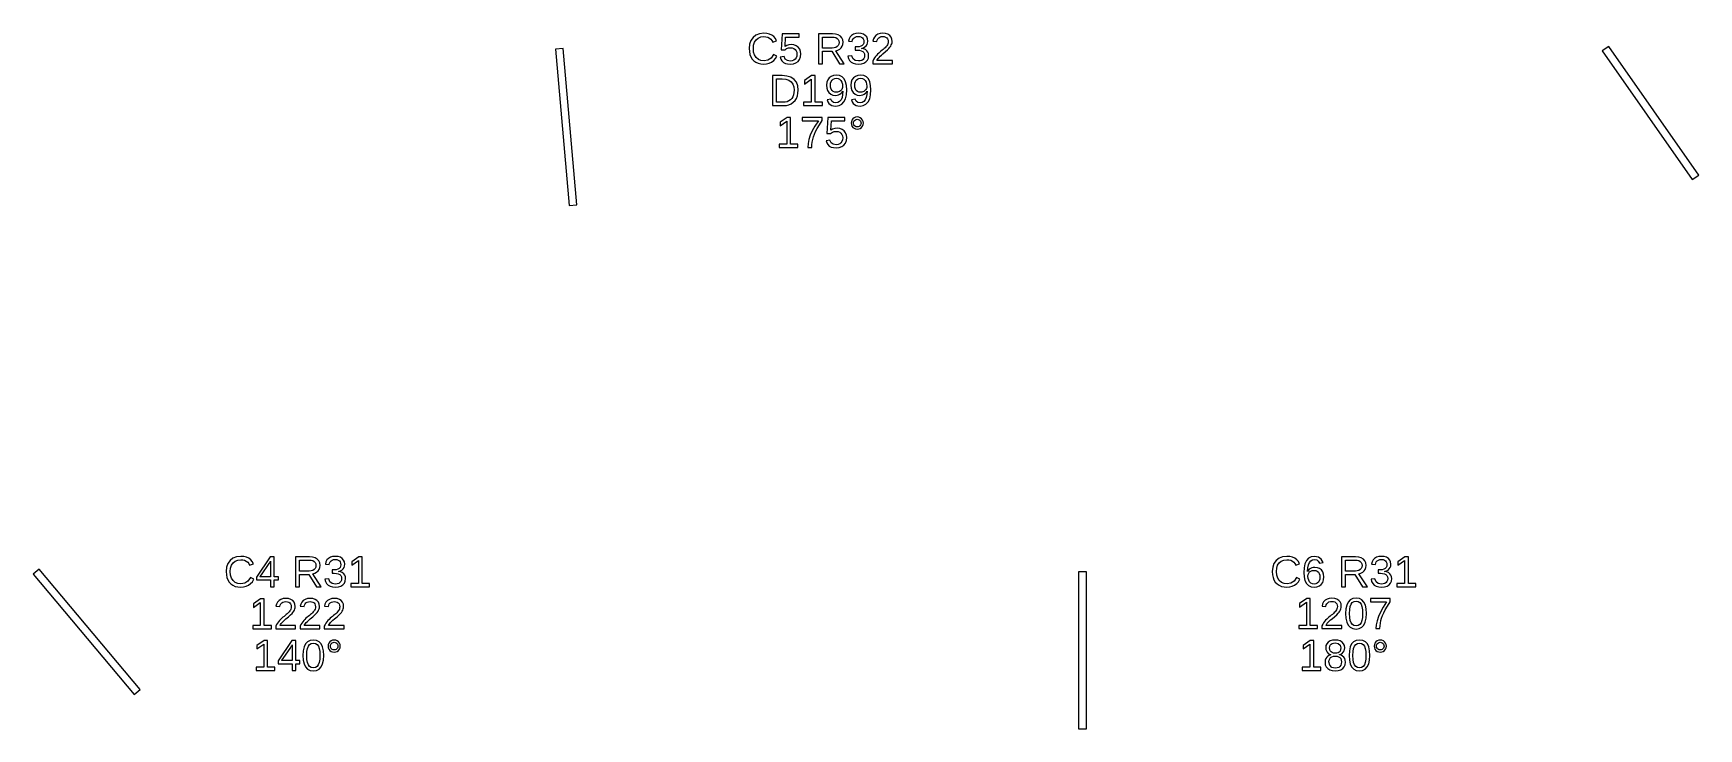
# Model space of a CAD drawing. Extents: x 206 to 2890, y 20 to 453.
# Drawn here: x 523.4 to 841.8, y 20 to 152.9 of the extents above; entities that cross this region are included whole.
import ezdxf

# ---------------------------------------------------------------- set-up
doc = ezdxf.new("R2010")
doc.units = 0
doc.layers.get('0').update_dxf_attribs({"linetype": 'CONTINUOUS'})

msp = doc.modelspace()

# ---------------------------------------------------------------- linework, layer by layer
for points in [[(663.632, 147.093), (664.128, 147.222), (664.578, 147.437), (664.973, 147.734), (665.305, 148.109), (665.573, 148.564), (664.938, 148.881), (664.467, 148.219), (663.864, 147.821), (663.127, 147.689), (662.544, 147.76), (662.047, 147.974), (661.636, 148.33), (661.33, 148.803), (661.146, 149.368), (661.085, 150.024), (661.144, 150.685), (661.32, 151.244), (661.614, 151.703), (662.013, 152.043), (662.507, 152.247), (663.095, 152.315), (663.481, 152.286), (663.83, 152.198), (664.143, 152.051), (664.41, 151.848), (664.624, 151.593), (664.783, 151.286), (665.52, 151.53), (665.291, 151.961), (664.99, 152.315), (664.617, 152.592), (664.174, 152.791), (663.664, 152.91), (663.087, 152.95), (662.277, 152.863), (661.593, 152.604), (661.036, 152.173), (660.625, 151.589), (660.378, 150.873), (660.296, 150.024), (660.332, 149.441), (660.443, 148.913), (660.627, 148.44), (660.882, 148.028), (661.203, 147.685), (661.591, 147.41), (662.039, 147.21), (662.539, 147.09), (663.091, 147.05)], [(668.732, 147.108), (669.23, 147.282), (669.636, 147.571), (669.935, 147.961), (670.115, 148.437), (670.175, 148.999), (670.119, 149.497), (669.952, 149.929), (669.672, 150.293), (669.299, 150.569), (668.85, 150.734), (668.324, 150.789), (667.877, 150.749), (667.483, 150.627), (667.14, 150.423), (667.249, 152.242), (669.841, 152.242), (669.841, 152.864), (666.582, 152.864), (666.391, 149.78), (667.107, 149.78), (667.278, 149.915), (667.449, 150.021), (667.62, 150.098), (667.795, 150.15), (667.98, 150.181), (668.173, 150.191), (668.527, 150.154), (668.829, 150.043), (669.078, 149.858), (669.265, 149.612), (669.377, 149.321), (669.414, 148.983), (669.377, 148.597), (669.266, 148.271), (669.08, 148.004), (668.829, 147.806), (668.522, 147.688), (668.157, 147.648), (667.598, 147.743), (667.2, 148.026), (666.965, 148.499), (666.224, 148.413), (666.351, 148.006), (666.559, 147.668), (666.847, 147.4), (667.209, 147.206), (667.64, 147.089), (668.14, 147.05)], [(674.301, 149.512), (676.087, 149.512), (677.576, 147.132), (678.472, 147.132), (676.844, 149.601), (677.249, 149.713), (677.592, 149.896), (677.871, 150.151), (678.078, 150.463), (678.202, 150.821), (678.244, 151.225), (678.185, 151.702), (678.009, 152.104), (677.717, 152.431), (677.316, 152.672), (676.818, 152.816), (676.221, 152.864), (673.524, 152.864), (673.524, 147.132), (674.301, 147.132)], [(681.758, 147.099), (682.238, 147.244), (682.622, 147.486), (682.902, 147.816), (683.07, 148.225), (683.127, 148.714), (683.087, 149.06), (682.967, 149.363), (682.768, 149.626), (682.498, 149.835), (682.164, 149.978), (681.768, 150.057), (681.768, 150.073), (682.127, 150.179), (682.425, 150.335), (682.661, 150.539), (682.831, 150.791), (682.934, 151.089), (682.968, 151.432), (682.915, 151.875), (682.755, 152.247), (682.49, 152.549), (682.128, 152.772), (681.681, 152.905), (681.149, 152.95), (680.655, 152.906), (680.224, 152.774), (679.857, 152.555), (679.569, 152.258), (679.374, 151.892), (679.273, 151.457), (680.01, 151.4), (680.07, 151.678), (680.186, 151.911), (680.358, 152.099), (680.578, 152.237), (680.839, 152.32), (681.141, 152.348), (681.467, 152.318), (681.735, 152.229), (681.945, 152.081), (682.095, 151.882), (682.185, 151.64), (682.215, 151.355), (682.178, 151.068), (682.068, 150.826), (681.883, 150.629), (681.632, 150.483), (681.321, 150.395), (680.95, 150.366), (680.551, 150.366), (680.551, 149.731), (680.966, 149.731), (681.384, 149.702), (681.73, 149.615), (682.006, 149.469), (682.206, 149.271), (682.326, 149.028), (682.366, 148.739), (682.331, 148.41), (682.225, 148.14), (682.05, 147.929), (681.814, 147.778), (681.524, 147.687), (681.182, 147.656), (680.553, 147.769), (680.136, 148.108), (679.933, 148.674), (679.176, 148.604), (679.288, 148.134), (679.493, 147.746), (679.792, 147.443), (680.177, 147.225), (680.64, 147.094), (681.182, 147.05)], [(687.708, 147.754), (684.718, 147.754), (684.816, 147.946), (684.949, 148.144), (685.116, 148.346), (685.322, 148.559), (685.57, 148.789), (685.861, 149.036), (686.367, 149.457), (686.751, 149.797), (687.012, 150.057), (687.197, 150.277), (687.348, 150.496), (687.466, 150.716), (687.551, 150.936), (687.602, 151.157), (687.619, 151.379), (687.567, 151.843), (687.412, 152.23), (687.153, 152.541), (686.798, 152.768), (686.354, 152.904), (685.82, 152.95), (685.326, 152.905), (684.895, 152.769), (684.528, 152.543), (684.24, 152.24), (684.046, 151.876), (683.945, 151.448), (684.693, 151.379), (684.756, 151.663), (684.875, 151.901), (685.049, 152.093), (685.27, 152.235), (685.527, 152.319), (685.82, 152.348), (686.125, 152.319), (686.381, 152.232), (686.589, 152.087), (686.743, 151.89), (686.835, 151.646), (686.866, 151.355), (686.848, 151.13), (686.795, 150.921), (686.705, 150.728), (686.587, 150.547), (686.447, 150.37), (686.284, 150.199), (686.104, 150.031), (685.909, 149.863), (685.7, 149.695), (685.484, 149.522), (685.266, 149.34), (685.047, 149.148), (684.831, 148.943), (684.621, 148.724), (684.419, 148.488), (684.229, 148.233), (684.061, 147.953), (683.912, 147.648), (683.912, 147.132), (687.708, 147.132)], [(627.362, 120.18), (624.747, 150.065), (623.253, 149.935), (625.868, 120.049)], [(674.301, 150.126), (674.301, 152.242), (676.144, 152.242), (676.537, 152.213), (676.863, 152.125), (677.123, 151.979), (677.311, 151.778), (677.425, 151.524), (677.462, 151.217), (677.425, 150.898), (677.313, 150.63), (677.127, 150.413), (676.872, 150.254), (676.555, 150.158), (676.177, 150.126)], [(841.822, 125.856), (824.614, 150.43), (823.386, 149.57), (840.593, 124.995)], [(667.399, 139.171), (667.887, 139.289), (668.332, 139.485), (668.723, 139.756), (669.05, 140.096), (669.312, 140.505), (669.504, 140.973), (669.62, 141.49), (669.658, 142.057), (669.57, 142.886), (669.306, 143.579), (668.867, 144.134), (668.265, 144.54), (667.516, 144.783), (666.619, 144.864), (664.723, 144.864), (664.723, 139.132), (666.867, 139.132)], [(665.5, 139.754), (665.5, 144.242), (666.602, 144.242), (667.282, 144.18), (667.846, 143.993), (668.293, 143.682), (668.617, 143.253), (668.812, 142.711), (668.877, 142.057), (668.848, 141.606), (668.763, 141.196), (668.621, 140.828), (668.425, 140.508), (668.18, 140.242), (667.886, 140.031), (667.55, 139.877), (667.181, 139.785), (666.777, 139.754)], [(674.285, 139.754), (672.889, 139.754), (672.889, 144.864), (672.214, 144.864), (670.859, 143.933), (670.859, 143.241), (672.153, 144.165), (672.153, 139.754), (670.692, 139.754), (670.692, 139.132), (674.285, 139.132)], [(677.47, 139.138), (677.982, 139.403), (678.392, 139.844), (678.692, 140.448), (678.871, 141.205), (678.931, 142.114), (678.877, 142.981), (678.713, 143.691), (678.439, 144.242), (678.059, 144.635), (677.576, 144.871), (676.991, 144.95), (676.435, 144.893), (675.967, 144.721), (675.587, 144.435), (675.307, 144.049), (675.138, 143.578), (675.082, 143.021), (675.134, 142.476), (675.288, 142.009), (675.546, 141.618), (675.89, 141.324), (676.302, 141.147), (676.783, 141.089), (677.089, 141.113), (677.378, 141.187), (677.65, 141.31), (677.887, 141.474), (678.073, 141.67), (678.207, 141.898), (678.16, 141.23), (678.039, 140.672), (677.845, 140.226), (677.583, 139.901), (677.257, 139.705), (676.869, 139.64), (676.428, 139.72), (676.105, 139.958), (675.9, 140.356), (675.2, 140.246), (675.343, 139.865), (675.536, 139.56), (675.78, 139.333), (676.08, 139.176), (676.438, 139.082), (676.856, 139.05)], [(676.635, 141.707), (676.36, 141.828), (676.132, 142.03), (675.963, 142.302), (675.861, 142.633), (675.827, 143.021), (675.861, 143.403), (675.963, 143.727), (676.132, 143.996), (676.36, 144.196), (676.638, 144.316), (676.966, 144.356), (677.298, 144.309), (677.581, 144.169), (677.817, 143.935), (677.993, 143.624), (678.099, 143.253), (678.134, 142.822), (678.116, 142.605), (678.064, 142.404), (677.977, 142.22), (677.86, 142.057), (677.717, 141.92), (677.548, 141.811), (677.361, 141.731), (677.165, 141.682), (676.958, 141.666)], [(682.105, 139.138), (682.617, 139.403), (683.027, 139.844), (683.326, 140.448), (683.506, 141.205), (683.566, 142.114), (683.511, 142.981), (683.347, 143.691), (683.074, 144.242), (682.694, 144.635), (682.211, 144.871), (681.625, 144.95), (681.07, 144.893), (680.602, 144.721), (680.221, 144.435), (679.941, 144.049), (679.773, 143.578), (679.717, 143.021), (679.768, 142.476), (679.923, 142.009), (680.181, 141.618), (680.524, 141.324), (680.937, 141.147), (681.418, 141.089), (681.724, 141.113), (682.013, 141.187), (682.284, 141.31), (682.522, 141.474), (682.707, 141.67), (682.842, 141.898), (682.794, 141.23), (682.674, 140.672), (682.48, 140.226), (682.217, 139.901), (681.892, 139.705), (681.503, 139.64), (681.063, 139.72), (680.74, 139.958), (680.535, 140.356), (679.835, 140.246), (679.977, 139.865), (680.17, 139.56), (680.415, 139.333), (680.714, 139.176), (681.073, 139.082), (681.491, 139.05)], [(681.269, 141.707), (680.994, 141.828), (680.767, 142.03), (680.597, 142.302), (680.495, 142.633), (680.462, 143.021), (680.495, 143.403), (680.597, 143.727), (680.767, 143.996), (680.995, 144.196), (681.273, 144.316), (681.601, 144.356), (681.932, 144.309), (682.216, 144.169), (682.451, 143.935), (682.627, 143.624), (682.733, 143.253), (682.768, 142.822), (682.751, 142.605), (682.699, 142.404), (682.612, 142.22), (682.495, 142.057), (682.351, 141.92), (682.183, 141.811), (681.996, 141.731), (681.799, 141.682), (681.593, 141.666)], [(681.255, 134.668), (681.529, 134.781), (681.774, 134.968), (681.965, 135.21), (682.079, 135.484), (682.117, 135.79), (682.08, 136.097), (681.966, 136.371), (681.778, 136.612), (681.535, 136.8), (681.259, 136.912), (680.95, 136.95), (680.641, 136.912), (680.365, 136.798), (680.122, 136.608), (679.933, 136.365), (679.82, 136.093), (679.782, 135.79), (679.82, 135.488), (679.935, 135.215), (680.126, 134.972), (680.37, 134.783), (680.645, 134.669), (680.95, 134.631)], [(669.609, 131.754), (668.214, 131.754), (668.214, 136.864), (667.538, 136.864), (666.183, 135.933), (666.183, 135.241), (667.477, 136.165), (667.477, 131.754), (666.017, 131.754), (666.017, 131.132), (669.609, 131.132)], [(672.287, 131.655), (672.347, 132.166), (672.448, 132.665), (672.588, 133.161), (672.769, 133.662), (672.991, 134.167), (673.29, 134.739), (673.703, 135.44), (674.232, 136.27), (674.232, 136.864), (670.444, 136.864), (670.444, 136.242), (673.524, 136.242), (672.866, 135.228), (672.347, 134.295), (671.967, 133.445), (671.709, 132.648), (671.553, 131.877), (671.502, 131.132), (672.266, 131.132)], [(677.492, 131.108), (677.991, 131.282), (678.396, 131.571), (678.696, 131.961), (678.876, 132.437), (678.935, 132.999), (678.88, 133.497), (678.712, 133.929), (678.433, 134.293), (678.06, 134.569), (677.61, 134.734), (677.084, 134.789), (676.638, 134.749), (676.243, 134.627), (675.9, 134.423), (676.01, 136.242), (678.602, 136.242), (678.602, 136.864), (675.343, 136.864), (675.151, 133.78), (675.868, 133.78), (676.038, 133.915), (676.209, 134.021), (676.38, 134.098), (676.556, 134.15), (676.74, 134.181), (676.934, 134.191), (677.287, 134.154), (677.589, 134.043), (677.839, 133.858), (678.025, 133.612), (678.137, 133.321), (678.175, 132.983), (678.138, 132.597), (678.026, 132.271), (677.841, 132.004), (677.59, 131.806), (677.282, 131.688), (676.917, 131.648), (676.358, 131.743), (675.961, 132.026), (675.725, 132.499), (674.985, 132.413), (675.112, 132.006), (675.319, 131.668), (675.607, 131.4), (675.97, 131.206), (676.401, 131.089), (676.901, 131.05)], [(680.761, 135.082), (680.591, 135.154), (680.439, 135.274), (680.32, 135.427), (680.249, 135.599), (680.226, 135.79), (680.249, 135.981), (680.319, 136.154), (680.435, 136.307), (680.585, 136.427), (680.757, 136.499), (680.95, 136.523), (681.143, 136.499), (681.314, 136.429), (681.464, 136.311), (681.581, 136.159), (681.651, 135.986), (681.674, 135.79), (681.65, 135.597), (681.58, 135.424), (681.462, 135.271), (681.311, 135.153), (681.14, 135.082), (680.95, 135.058)], [(563.632, 47.0931), (564.128, 47.2219), (564.578, 47.4367), (564.973, 47.7337), (565.305, 48.1094), (565.573, 48.5637), (564.938, 48.8811), (564.467, 48.2188), (563.864, 47.8214), (563.127, 47.6889), (562.544, 47.7601), (562.047, 47.9737), (561.636, 48.3297), (561.33, 48.8028), (561.146, 49.3677), (561.085, 50.0244), (561.144, 50.6847), (561.32, 51.2441), (561.614, 51.7027), (562.013, 52.0429), (562.507, 52.2471), (563.095, 52.3151), (563.481, 52.2857), (563.83, 52.1976), (564.143, 52.0506), (564.41, 51.8481), (564.624, 51.5932), (564.783, 51.2857), (565.52, 51.5298), (565.291, 51.9607), (564.99, 52.3146), (564.617, 52.5918), (564.174, 52.7907), (563.664, 52.9101), (563.087, 52.9498), (562.277, 52.8635), (561.593, 52.6045), (561.036, 52.1727), (560.625, 51.5886), (560.378, 50.8725), (560.296, 50.0244), (560.332, 49.4415), (560.443, 48.9132), (560.627, 48.4396), (560.882, 48.0278), (561.203, 47.6847), (561.591, 47.4102), (562.039, 47.2102), (562.539, 47.0902), (563.091, 47.0502)], [(569.475, 48.4294), (570.281, 48.4294), (570.281, 49.0072), (569.475, 49.0072), (569.475, 52.8644), (568.706, 52.8644), (566.082, 48.9991), (566.082, 48.4294), (568.783, 48.4294), (568.783, 47.1315), (569.475, 47.1315)], [(566.757, 49.0072), (566.822, 49.0886), (567.042, 49.3897), (568.511, 51.5542), (568.552, 51.6185), (568.605, 51.708), (568.669, 51.8228), (568.729, 51.9317), (568.767, 52.0036), (568.783, 52.0384), (568.783, 49.0072)], [(574.301, 49.5117), (576.087, 49.5117), (577.576, 47.1315), (578.472, 47.1315), (576.844, 49.6012), (577.249, 49.7129), (577.592, 49.896), (577.871, 50.1505), (578.078, 50.4634), (578.202, 50.8214), (578.244, 51.2247), (578.185, 51.7023), (578.009, 52.1044), (577.717, 52.4311), (577.316, 52.6718), (576.818, 52.8163), (576.221, 52.8644), (573.524, 52.8644), (573.524, 47.1315), (574.301, 47.1315)], [(574.301, 50.1261), (574.301, 52.2419), (576.144, 52.2419), (576.537, 52.2127), (576.863, 52.1253), (577.123, 51.9795), (577.311, 51.7781), (577.425, 51.5238), (577.462, 51.2166), (577.425, 50.8976), (577.313, 50.6298), (577.127, 50.413), (576.872, 50.2536), (576.555, 50.158), (576.177, 50.1261)], [(581.758, 47.0985), (582.238, 47.2437), (582.622, 47.4855), (582.902, 47.8155), (583.07, 48.2251), (583.127, 48.7143), (583.087, 49.0597), (582.967, 49.3635), (582.768, 49.6257), (582.498, 49.8345), (582.164, 49.9783), (581.768, 50.0569), (581.768, 50.0732), (582.127, 50.1792), (582.425, 50.3345), (582.661, 50.5391), (582.831, 50.7911), (582.934, 51.0888), (582.968, 51.4322), (582.915, 51.8746), (582.755, 52.2468), (582.49, 52.549), (582.128, 52.7717), (581.681, 52.9053), (581.149, 52.9498), (580.655, 52.906), (580.224, 52.7744), (579.857, 52.5552), (579.569, 52.2577), (579.374, 51.8915), (579.273, 51.4566), (580.01, 51.3996), (580.07, 51.6781), (580.186, 51.9114), (580.358, 52.0995), (580.578, 52.2374), (580.839, 52.3201), (581.141, 52.3477), (581.467, 52.3181), (581.735, 52.2292), (581.945, 52.0812), (582.095, 51.882), (582.185, 51.6399), (582.215, 51.3549), (582.178, 51.068), (582.068, 50.826), (581.883, 50.6286), (581.632, 50.4828), (581.321, 50.3953), (580.95, 50.3662), (580.551, 50.3662), (580.551, 49.7314), (580.966, 49.7314), (581.384, 49.7023), (581.73, 49.6148), (582.006, 49.469), (582.206, 49.2712), (582.326, 49.0278), (582.366, 48.7387), (582.331, 48.41), (582.225, 48.1401), (582.05, 47.929), (581.814, 47.7775), (581.524, 47.6867), (581.182, 47.6564), (580.553, 47.7694), (580.136, 48.1085), (579.933, 48.6736), (579.176, 48.6044), (579.288, 48.1336), (579.493, 47.7464), (579.792, 47.4428), (580.177, 47.2247), (580.64, 47.0938), (581.182, 47.0502)], [(587.72, 47.754), (586.325, 47.754), (586.325, 52.8644), (585.649, 52.8644), (584.295, 51.9327), (584.295, 51.241), (585.588, 52.1646), (585.588, 47.754), (584.128, 47.754), (584.128, 47.1315), (587.72, 47.1315)], [(763.632, 47.0931), (764.128, 47.2219), (764.578, 47.4367), (764.973, 47.7337), (765.305, 48.1094), (765.573, 48.5637), (764.938, 48.8811), (764.467, 48.2188), (763.864, 47.8214), (763.127, 47.6889), (762.544, 47.7601), (762.047, 47.9737), (761.636, 48.3297), (761.33, 48.8028), (761.146, 49.3677), (761.085, 50.0244), (761.144, 50.6847), (761.32, 51.2441), (761.614, 51.7027), (762.013, 52.0429), (762.507, 52.2471), (763.095, 52.3151), (763.481, 52.2857), (763.83, 52.1976), (764.143, 52.0506), (764.41, 51.8481), (764.624, 51.5932), (764.783, 51.2857), (765.52, 51.5298), (765.291, 51.9607), (764.99, 52.3146), (764.617, 52.5918), (764.174, 52.7907), (763.664, 52.9101), (763.087, 52.9498), (762.277, 52.8635), (761.593, 52.6045), (761.036, 52.1727), (760.625, 51.5886), (760.378, 50.8725), (760.296, 50.0244), (760.332, 49.4415), (760.443, 48.9132), (760.627, 48.4396), (760.882, 48.0278), (761.203, 47.6847), (761.591, 47.4102), (762.039, 47.2102), (762.539, 47.0902), (763.091, 47.0502)], [(768.844, 47.1085), (769.296, 47.2834), (769.666, 47.575), (769.94, 47.9674), (770.104, 48.4448), (770.159, 49.0072), (770.107, 49.528), (769.952, 49.9729), (769.693, 50.3418), (769.346, 50.6175), (768.926, 50.783), (768.433, 50.8381), (768.133, 50.8167), (767.857, 50.7522), (767.603, 50.6449), (767.38, 50.4964), (767.193, 50.3085), (767.042, 50.0814), (767.08, 50.7611), (767.195, 51.3246), (767.386, 51.7719), (767.646, 52.0963), (767.97, 52.2909), (768.356, 52.3558), (768.785, 52.278), (769.099, 52.0448), (769.3, 51.656), (770, 51.7821), (769.668, 52.4309), (769.123, 52.8201), (768.364, 52.9498), (767.758, 52.8612), (767.252, 52.5954), (766.847, 52.1523), (766.551, 51.5438), (766.373, 50.7816), (766.314, 49.8657), (766.371, 49.0217), (766.542, 48.3232), (766.826, 47.7703), (767.219, 47.3702), (767.712, 47.1302), (768.307, 47.0502)], [(774.301, 49.5117), (776.087, 49.5117), (777.576, 47.1315), (778.472, 47.1315), (776.844, 49.6012), (777.249, 49.7129), (777.592, 49.896), (777.871, 50.1505), (778.078, 50.4634), (778.202, 50.8214), (778.244, 51.2247), (778.185, 51.7023), (778.009, 52.1044), (777.717, 52.4311), (777.316, 52.6718), (776.818, 52.8163), (776.221, 52.8644), (773.524, 52.8644), (773.524, 47.1315), (774.301, 47.1315)], [(774.301, 50.1261), (774.301, 52.2419), (776.144, 52.2419), (776.537, 52.2127), (776.863, 52.1253), (777.123, 51.9795), (777.311, 51.7781), (777.425, 51.5238), (777.462, 51.2166), (777.425, 50.8976), (777.313, 50.6298), (777.127, 50.413), (776.872, 50.2536), (776.555, 50.158), (776.177, 50.1261)], [(781.758, 47.0985), (782.238, 47.2437), (782.622, 47.4855), (782.902, 47.8155), (783.07, 48.2251), (783.127, 48.7143), (783.087, 49.0597), (782.967, 49.3635), (782.768, 49.6257), (782.498, 49.8345), (782.164, 49.9783), (781.768, 50.0569), (781.768, 50.0732), (782.127, 50.1792), (782.425, 50.3345), (782.661, 50.5391), (782.831, 50.7911), (782.934, 51.0888), (782.968, 51.4322), (782.915, 51.8746), (782.755, 52.2468), (782.49, 52.549), (782.128, 52.7717), (781.681, 52.9053), (781.149, 52.9498), (780.655, 52.906), (780.224, 52.7744), (779.857, 52.5552), (779.569, 52.2577), (779.374, 51.8915), (779.273, 51.4566), (780.01, 51.3996), (780.07, 51.6781), (780.186, 51.9114), (780.358, 52.0995), (780.578, 52.2374), (780.839, 52.3201), (781.141, 52.3477), (781.467, 52.3181), (781.735, 52.2292), (781.945, 52.0812), (782.095, 51.882), (782.185, 51.6399), (782.215, 51.3549), (782.178, 51.068), (782.068, 50.826), (781.883, 50.6286), (781.632, 50.4828), (781.321, 50.3953), (780.95, 50.3662), (780.551, 50.3662), (780.551, 49.7314), (780.966, 49.7314), (781.384, 49.7023), (781.73, 49.6148), (782.006, 49.469), (782.206, 49.2712), (782.326, 49.0278), (782.366, 48.7387), (782.331, 48.41), (782.225, 48.1401), (782.05, 47.929), (781.814, 47.7775), (781.524, 47.6867), (781.182, 47.6564), (780.553, 47.7694), (780.136, 48.1085), (779.933, 48.6736), (779.176, 48.6044), (779.288, 48.1336), (779.493, 47.7464), (779.792, 47.4428), (780.177, 47.2247), (780.64, 47.0938), (781.182, 47.0502)], [(787.72, 47.754), (786.325, 47.754), (786.325, 52.8644), (785.649, 52.8644), (784.295, 51.9327), (784.295, 51.241), (785.588, 52.1646), (785.588, 47.754), (784.128, 47.754), (784.128, 47.1315), (787.72, 47.1315)], [(543.858, 27.5008), (524.575, 50.4821), (523.425, 49.5179), (542.709, 26.5366)], [(724.75, 50), (723.25, 50), (723.25, 20), (724.75, 20)], [(767.962, 47.6872), (767.682, 47.8282), (767.443, 48.0633), (767.261, 48.372), (767.152, 48.7342), (767.115, 49.1496), (767.15, 49.4744), (767.255, 49.7491), (767.431, 49.9735), (767.663, 50.1397), (767.939, 50.2394), (768.259, 50.2726), (768.595, 50.2351), (768.879, 50.1225), (769.109, 49.9348), (769.278, 49.6781), (769.38, 49.358), (769.414, 48.9747), (769.381, 48.5893), (769.28, 48.2631), (769.113, 47.9961), (768.887, 47.7984), (768.61, 47.6797), (768.283, 47.6401)], [(568.958, 39.7118), (567.563, 39.7118), (567.563, 44.8222), (566.887, 44.8222), (565.532, 43.8904), (565.532, 43.1987), (566.826, 44.1223), (566.826, 39.7118), (565.366, 39.7118), (565.366, 39.0893), (568.958, 39.0893)], [(573.581, 39.7118), (570.59, 39.7118), (570.689, 39.9041), (570.822, 40.1015), (570.989, 40.3038), (571.195, 40.517), (571.443, 40.7468), (571.733, 40.9934), (572.239, 41.4143), (572.623, 41.7547), (572.885, 42.0147), (573.069, 42.2344), (573.22, 42.4541), (573.339, 42.6739), (573.423, 42.894), (573.474, 43.1151), (573.491, 43.337), (573.439, 43.8007), (573.284, 44.1879), (573.025, 44.4987), (572.67, 44.7259), (572.226, 44.8622), (571.693, 44.9076), (571.198, 44.8624), (570.768, 44.7267), (570.401, 44.5007), (570.113, 44.1982), (569.918, 43.8334), (569.817, 43.4062), (570.566, 43.337), (570.629, 43.6207), (570.747, 43.8587), (570.922, 44.0511), (571.142, 44.1924), (571.399, 44.2772), (571.693, 44.3054), (571.997, 44.2765), (572.253, 44.1897), (572.462, 44.045), (572.615, 43.8479), (572.708, 43.6038), (572.738, 43.3126), (572.721, 43.0875), (572.667, 42.8786), (572.578, 42.686), (572.459, 42.5043), (572.319, 42.328), (572.157, 42.1571), (571.976, 41.9889), (571.781, 41.8208), (571.573, 41.6526), (571.356, 41.4797), (571.139, 41.2973), (570.92, 41.1053), (570.703, 40.901), (570.494, 40.6813), (570.291, 40.4462), (570.102, 40.191), (569.933, 39.9109), (569.785, 39.606), (569.785, 39.0893), (573.581, 39.0893)], [(578.215, 39.7118), (575.225, 39.7118), (575.323, 39.9041), (575.456, 40.1015), (575.623, 40.3038), (575.829, 40.517), (576.077, 40.7468), (576.368, 40.9934), (576.874, 41.4143), (577.258, 41.7547), (577.519, 42.0147), (577.704, 42.2344), (577.855, 42.4541), (577.973, 42.6739), (578.058, 42.894), (578.109, 43.1151), (578.126, 43.337), (578.074, 43.8007), (577.919, 44.1879), (577.66, 44.4987), (577.305, 44.7259), (576.861, 44.8622), (576.327, 44.9076), (575.833, 44.8624), (575.402, 44.7267), (575.035, 44.5007), (574.747, 44.1982), (574.553, 43.8334), (574.452, 43.4062), (575.2, 43.337), (575.263, 43.6207), (575.382, 43.8587), (575.556, 44.0511), (575.777, 44.1924), (576.034, 44.2772), (576.327, 44.3054), (576.632, 44.2765), (576.888, 44.1897), (577.096, 44.045), (577.25, 43.8479), (577.342, 43.6038), (577.373, 43.3126), (577.355, 43.0875), (577.302, 42.8786), (577.212, 42.686), (577.094, 42.5043), (576.954, 42.328), (576.791, 42.1571), (576.611, 41.9889), (576.416, 41.8208), (576.207, 41.6526), (575.991, 41.4797), (575.773, 41.2973), (575.554, 41.1053), (575.338, 40.901), (575.128, 40.6813), (574.926, 40.4462), (574.736, 40.191), (574.568, 39.9109), (574.419, 39.606), (574.419, 39.0893), (578.215, 39.0893)], [(582.85, 39.7118), (579.859, 39.7118), (579.958, 39.9041), (580.091, 40.1015), (580.258, 40.3038), (580.464, 40.517), (580.712, 40.7468), (581.003, 40.9934), (581.508, 41.4143), (581.892, 41.7547), (582.154, 42.0147), (582.338, 42.2344), (582.49, 42.4541), (582.608, 42.6739), (582.692, 42.894), (582.743, 43.1151), (582.76, 43.337), (582.709, 43.8007), (582.553, 44.1879), (582.294, 44.4987), (581.939, 44.7259), (581.495, 44.8622), (580.962, 44.9076), (580.468, 44.8624), (580.037, 44.7267), (579.67, 44.5007), (579.382, 44.1982), (579.187, 43.8334), (579.086, 43.4062), (579.835, 43.337), (579.898, 43.6207), (580.017, 43.8587), (580.191, 44.0511), (580.411, 44.1924), (580.668, 44.2772), (580.962, 44.3054), (581.266, 44.2765), (581.522, 44.1897), (581.731, 44.045), (581.885, 43.8479), (581.977, 43.6038), (582.008, 43.3126), (581.99, 43.0875), (581.936, 42.8786), (581.847, 42.686), (581.729, 42.5043), (581.588, 42.328), (581.426, 42.1571), (581.245, 41.9889), (581.05, 41.8208), (580.842, 41.6526), (580.626, 41.4797), (580.408, 41.2973), (580.189, 41.1053), (579.973, 40.901), (579.763, 40.6813), (579.56, 40.4462), (579.371, 40.191), (579.202, 39.9109), (579.054, 39.606), (579.054, 39.0893), (582.85, 39.0893)], [(768.958, 39.754), (767.563, 39.754), (767.563, 44.8644), (766.887, 44.8644), (765.532, 43.9327), (765.532, 43.241), (766.826, 44.1646), (766.826, 39.754), (765.366, 39.754), (765.366, 39.1315), (768.958, 39.1315)], [(773.581, 39.754), (770.59, 39.754), (770.689, 39.9464), (770.822, 40.1437), (770.989, 40.346), (771.195, 40.5592), (771.443, 40.7891), (771.733, 41.0357), (772.239, 41.4566), (772.623, 41.797), (772.885, 42.0569), (773.069, 42.2767), (773.22, 42.4964), (773.339, 42.7161), (773.423, 42.9363), (773.474, 43.1573), (773.491, 43.3793), (773.439, 43.8429), (773.284, 44.2301), (773.025, 44.5409), (772.67, 44.7681), (772.226, 44.9044), (771.693, 44.9498), (771.198, 44.9046), (770.768, 44.769), (770.401, 44.5429), (770.113, 44.2405), (769.918, 43.8757), (769.817, 43.4485), (770.566, 43.3793), (770.629, 43.663), (770.747, 43.901), (770.922, 44.0933), (771.142, 44.2346), (771.399, 44.3194), (771.693, 44.3477), (771.997, 44.3187), (772.253, 44.2319), (772.462, 44.0873), (772.615, 43.8902), (772.708, 43.646), (772.738, 43.3549), (772.721, 43.1297), (772.667, 42.9209), (772.578, 42.7283), (772.459, 42.5465), (772.319, 42.3702), (772.157, 42.1993), (771.976, 42.0312), (771.781, 41.863), (771.573, 41.6948), (771.356, 41.5219), (771.139, 41.3395), (770.92, 41.1476), (770.703, 40.9432), (770.494, 40.7235), (770.291, 40.4884), (770.102, 40.2332), (769.933, 39.9532), (769.785, 39.6482), (769.785, 39.1315), (773.581, 39.1315)], [(776.913, 39.1342), (777.411, 39.3865), (777.802, 39.8069), (778.084, 40.387), (778.252, 41.118), (778.309, 42), (778.255, 42.8942), (778.094, 43.6293), (777.827, 44.2052), (777.446, 44.6189), (776.948, 44.8671), (776.331, 44.9498), (775.699, 44.868), (775.191, 44.6225), (774.808, 44.2134), (774.54, 43.6402), (774.379, 42.9024), (774.326, 42), (774.381, 41.1139), (774.546, 40.3815), (774.822, 39.8029), (775.208, 39.3847), (775.703, 39.1338), (776.307, 39.0502)], [(780.905, 39.6546), (780.965, 40.1659), (781.066, 40.6654), (781.206, 41.1614), (781.388, 41.6618), (781.609, 42.1668), (781.908, 42.7387), (782.321, 43.4399), (782.85, 44.2703), (782.85, 44.8644), (779.062, 44.8644), (779.062, 44.2419), (782.142, 44.2419), (781.484, 43.2276), (780.966, 42.2952), (780.586, 41.4446), (780.327, 40.6478), (780.171, 39.8768), (780.12, 39.1315), (780.885, 39.1315)], [(775.92, 39.7111), (775.604, 39.8996), (775.365, 40.2138), (775.199, 40.6636), (775.099, 41.259), (775.066, 42), (775.099, 42.7595), (775.197, 43.3617), (775.361, 43.8065), (775.6, 44.1116), (775.923, 44.2947), (776.331, 44.3558), (776.729, 44.2938), (777.045, 44.108), (777.277, 43.7984), (777.437, 43.3508), (777.532, 42.7514), (777.564, 42), (777.531, 41.2712), (777.43, 40.6799), (777.263, 40.226), (777.024, 39.905), (776.708, 39.7124), (776.315, 39.6482)], [(569.609, 31.754), (568.214, 31.754), (568.214, 36.8644), (567.538, 36.8644), (566.183, 35.9327), (566.183, 35.241), (567.477, 36.1646), (567.477, 31.754), (566.017, 31.754), (566.017, 31.1315), (569.609, 31.1315)], [(573.601, 32.4294), (574.407, 32.4294), (574.407, 33.0072), (573.601, 33.0072), (573.601, 36.8644), (572.832, 36.8644), (570.208, 32.9991), (570.208, 32.4294), (572.909, 32.4294), (572.909, 31.1315), (573.601, 31.1315)], [(570.883, 33.0072), (570.948, 33.0886), (571.168, 33.3897), (572.637, 35.5542), (572.678, 35.6185), (572.731, 35.708), (572.795, 35.8228), (572.855, 35.9317), (572.893, 36.0036), (572.909, 36.0384), (572.909, 33.0072)], [(577.564, 31.1342), (578.062, 31.3865), (578.453, 31.8069), (578.735, 32.387), (578.904, 33.118), (578.96, 34), (578.906, 34.8942), (578.746, 35.6293), (578.478, 36.2052), (578.097, 36.6189), (577.599, 36.8671), (576.982, 36.9498), (576.35, 36.868), (575.842, 36.6225), (575.459, 36.2134), (575.191, 35.6402), (575.03, 34.9024), (574.977, 34), (575.032, 33.1139), (575.197, 32.3815), (575.473, 31.8029), (575.859, 31.3847), (576.354, 31.1338), (576.958, 31.0502)], [(576.571, 31.7111), (576.255, 31.8996), (576.016, 32.2138), (575.85, 32.6636), (575.75, 33.259), (575.717, 34), (575.75, 34.7595), (575.848, 35.3617), (576.012, 35.8065), (576.251, 36.1116), (576.574, 36.2947), (576.982, 36.3558), (577.38, 36.2938), (577.696, 36.108), (577.928, 35.7984), (578.088, 35.3508), (578.183, 34.7514), (578.215, 34), (578.182, 33.2712), (578.081, 32.6799), (577.914, 32.226), (577.675, 31.905), (577.359, 31.7124), (576.966, 31.6482)], [(581.255, 34.6682), (581.529, 34.7807), (581.774, 34.9683), (581.965, 35.2098), (582.079, 35.4837), (582.117, 35.7902), (582.08, 36.0967), (581.966, 36.3707), (581.778, 36.6121), (581.535, 36.7997), (581.259, 36.9123), (580.95, 36.9498), (580.641, 36.9119), (580.365, 36.7979), (580.122, 36.608), (579.933, 36.3653), (579.82, 36.0927), (579.782, 35.7902), (579.82, 35.4878), (579.935, 35.2152), (580.126, 34.9724), (580.37, 34.7826), (580.645, 34.6686), (580.95, 34.6307)], [(580.761, 35.0818), (580.591, 35.1537), (580.439, 35.2735), (580.32, 35.4268), (580.249, 35.599), (580.226, 35.7902), (580.249, 35.9814), (580.319, 36.1537), (580.435, 36.3069), (580.585, 36.4268), (580.757, 36.4987), (580.95, 36.5226), (581.143, 36.4991), (581.314, 36.4286), (581.464, 36.311), (581.581, 36.1591), (581.651, 35.9855), (581.674, 35.7902), (581.65, 35.597), (581.58, 35.424), (581.462, 35.2715), (581.311, 35.1528), (581.14, 35.0816), (580.95, 35.0579)], [(769.609, 31.754), (768.214, 31.754), (768.214, 36.8644), (767.538, 36.8644), (766.183, 35.9327), (766.183, 35.241), (767.477, 36.1646), (767.477, 31.754), (766.017, 31.754), (766.017, 31.1315), (769.609, 31.1315)], [(772.916, 31.0994), (773.399, 31.2473), (773.784, 31.4936), (774.064, 31.8282), (774.233, 32.2405), (774.289, 32.7305), (774.255, 33.0865), (774.153, 33.4005), (773.983, 33.6725), (773.753, 33.8915), (773.468, 34.0468), (773.129, 34.1383), (773.129, 34.1546), (773.422, 34.2473), (773.67, 34.4005), (773.874, 34.6143), (774.025, 34.8725), (774.116, 35.1587), (774.146, 35.4729), (774.092, 35.8947), (773.928, 36.2541), (773.656, 36.5511), (773.29, 36.7726), (772.844, 36.9055), (772.319, 36.9498), (771.806, 36.9046), (771.367, 36.769), (771.003, 36.5429), (770.731, 36.2441), (770.567, 35.8901), (770.513, 35.481), (770.543, 35.1668), (770.633, 34.8806), (770.783, 34.6225), (770.986, 34.4069), (771.232, 34.2482), (771.522, 34.1465), (771.522, 34.1302), (771.208, 34.0425), (770.934, 33.8879), (770.7, 33.6663), (770.521, 33.3915), (770.414, 33.0768), (770.379, 32.7224), (770.436, 32.2287), (770.609, 31.8164), (770.897, 31.4855), (771.288, 31.2437), (771.767, 31.0985), (772.336, 31.0502)], [(772.014, 34.4518), (771.752, 34.5379), (771.54, 34.6815), (771.385, 34.8797), (771.292, 35.13), (771.262, 35.4322), (771.292, 35.7283), (771.382, 35.9711), (771.532, 36.1605), (771.74, 36.2961), (772.002, 36.3775), (772.319, 36.4046), (772.912, 36.2966), (773.267, 35.9724), (773.385, 35.4322), (773.355, 35.1096), (773.265, 34.8526), (773.115, 34.6611), (772.907, 34.5289), (772.645, 34.4496), (772.328, 34.4231)], [(777.564, 31.1342), (778.062, 31.3865), (778.453, 31.8069), (778.735, 32.387), (778.904, 33.118), (778.96, 34), (778.906, 34.8942), (778.746, 35.6293), (778.478, 36.2052), (778.097, 36.6189), (777.599, 36.8671), (776.982, 36.9498), (776.35, 36.868), (775.842, 36.6225), (775.459, 36.2134), (775.191, 35.6402), (775.03, 34.9024), (774.977, 34), (775.032, 33.1139), (775.197, 32.3815), (775.473, 31.8029), (775.859, 31.3847), (776.354, 31.1338), (776.958, 31.0502)], [(776.571, 31.7111), (776.255, 31.8996), (776.016, 32.2138), (775.85, 32.6636), (775.75, 33.259), (775.717, 34), (775.75, 34.7595), (775.848, 35.3617), (776.012, 35.8065), (776.251, 36.1116), (776.574, 36.2947), (776.982, 36.3558), (777.38, 36.2938), (777.696, 36.108), (777.928, 35.7984), (778.088, 35.3508), (778.183, 34.7514), (778.215, 34), (778.182, 33.2712), (778.081, 32.6799), (777.914, 32.226), (777.675, 31.905), (777.359, 31.7124), (776.966, 31.6482)], [(781.255, 34.6682), (781.529, 34.7807), (781.774, 34.9683), (781.965, 35.2098), (782.079, 35.4837), (782.117, 35.7902), (782.08, 36.0967), (781.966, 36.3707), (781.778, 36.6121), (781.535, 36.7997), (781.259, 36.9123), (780.95, 36.9498), (780.641, 36.9119), (780.365, 36.7979), (780.122, 36.608), (779.933, 36.3653), (779.82, 36.0927), (779.782, 35.7902), (779.82, 35.4878), (779.935, 35.2152), (780.126, 34.9724), (780.37, 34.7826), (780.645, 34.6686), (780.95, 34.6307)], [(780.761, 35.0818), (780.591, 35.1537), (780.439, 35.2735), (780.32, 35.4268), (780.249, 35.599), (780.226, 35.7902), (780.249, 35.9814), (780.319, 36.1537), (780.435, 36.3069), (780.585, 36.4268), (780.757, 36.4987), (780.95, 36.5226), (781.143, 36.4991), (781.314, 36.4286), (781.464, 36.311), (781.581, 36.1591), (781.651, 35.9855), (781.674, 35.7902), (781.65, 35.597), (781.58, 35.424), (781.462, 35.2715), (781.311, 35.1528), (781.14, 35.0816), (780.95, 35.0579)], [(771.672, 31.731), (771.27, 32.1256), (771.135, 32.7834), (771.17, 33.0983), (771.275, 33.3648), (771.449, 33.5829), (771.685, 33.7446), (771.975, 33.8416), (772.319, 33.8739), (772.673, 33.8438), (772.97, 33.7536), (773.21, 33.6033), (773.387, 33.3938), (773.493, 33.1259), (773.528, 32.7997), (773.495, 32.4197), (773.398, 32.1152), (773.235, 31.8863), (773.006, 31.7269), (772.709, 31.6313), (772.344, 31.5994)]]:
    msp.add_lwpolyline(points, close=True)

doc.saveas('drawing.dxf')
